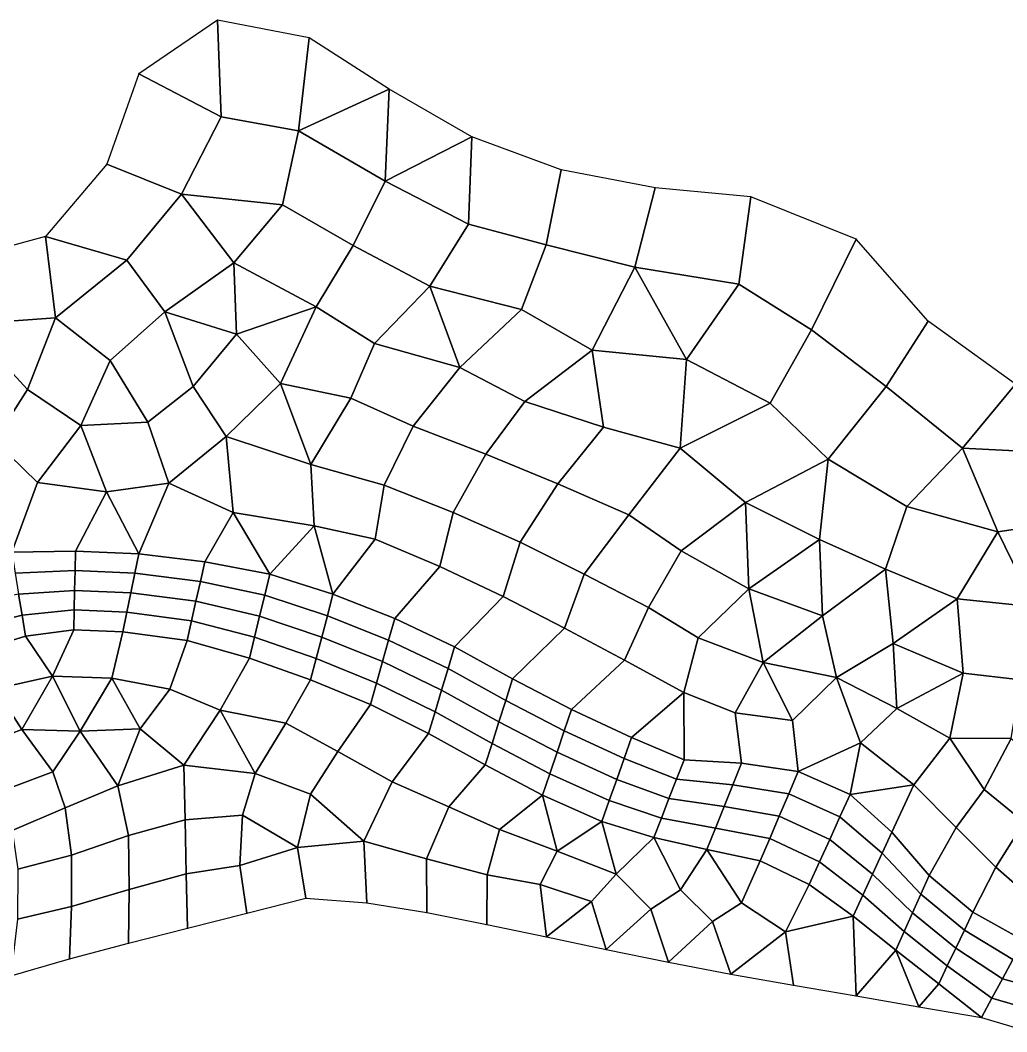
# Model space of a CAD drawing. Extents: x 391089 to 406232, y 6461839 to 6471033.
# Drawn here: x 404222.3 to 404482, y 6470636.7 to 6470902.9 of the extents above; entities that cross this region are included whole.
import ezdxf

# ---------------------------------------------------------------- set-up
doc = ezdxf.new("R2010")
doc.units = 0
for name, color, linetype in [('MESH_BOUND', 25, 'CONTINUOUS'), ('MESH_ELEMS', 18, 'CONTINUOUS'), ('MESH_NODES', 18, 'CONTINUOUS')]:
    doc.layers.add(name, color=color, linetype=linetype)

msp = doc.modelspace()

# ---------------------------------------------------------------- linework, layer by layer
at = {"layer": 'MESH_BOUND', "color": 25}
for points in [[(404274.201, 6470902.87, 3.522), (404253.539, 6470888.76, 4.543)], [(404298.377, 6470898.21, 3.443), (404274.201, 6470902.87, 3.522)], [(404319.379, 6470884.73, 6.24), (404298.377, 6470898.21, 3.443)], [(404253.539, 6470888.76, 4.543), (404245.117, 6470864.95, 8.933)], [(404341.144, 6470872.16, 6.135), (404319.379, 6470884.73, 6.24)], [(404364.685, 6470863.5, 3.932), (404341.144, 6470872.16, 6.135)], [(404245.117, 6470864.95, 8.933), (404228.957, 6470845.92, 4.515)], [(404389.463, 6470858.79, 5.187), (404364.685, 6470863.5, 3.932)], [(404414.6, 6470856.4, 7.388), (404389.463, 6470858.79, 5.187)], [(404442.369, 6470845.28, 7.351), (404414.6, 6470856.4, 7.388)], [(404228.957, 6470845.92, 4.515), (404206.315, 6470839.8, 2.492)], [(404461.326, 6470823.67, 7.195), (404442.369, 6470845.28, 7.351)], [(404484.301, 6470807.06, 6.944), (404461.326, 6470823.67, 7.195)], [(404281.923, 6470667.9, 3.251), (404297.494, 6470671.86, 3.322)], [(404297.494, 6470671.86, 3.322), (404313.504, 6470670.55, 3.642)], [(404313.504, 6470670.55, 3.642), (404329.354, 6470668.01, 4.087)], [(404329.354, 6470668.01, 4.087), (404345.116, 6470664.9, 4.459)], [(404266.352, 6470663.94, 3.385), (404281.923, 6470667.9, 3.251)], [(404250.781, 6470659.98, 3.585), (404266.352, 6470663.94, 3.385)], [(404345.116, 6470664.9, 4.459), (404360.844, 6470661.62, 4.663)], [(404360.844, 6470661.62, 4.663), (404376.572, 6470658.34, 4.57)], [(404235.244, 6470655.89, 3.727), (404250.781, 6470659.98, 3.585)], [(404376.572, 6470658.34, 4.57), (404392.974, 6470654.99, 4.993)], [(404219.813, 6470651.42, 3.921), (404235.244, 6470655.89, 3.727)], [(404392.974, 6470654.99, 4.993), (404409.419, 6470651.86, 7.934)], [(404409.419, 6470651.86, 7.934), (404425.899, 6470648.93, 8.193)], [(404425.899, 6470648.93, 8.193), (404442.396, 6470646.09, 5.412)], [(404442.396, 6470646.09, 5.412), (404458.893, 6470643.25, 4.512)], [(404458.893, 6470643.25, 4.512), (404475.391, 6470640.41, 3.761)], [(404475.391, 6470640.41, 3.761), (404488.138, 6470636.66, 3.193)]]:
    msp.add_polyline3d(points, dxfattribs=at)
at = {"layer": 'MESH_ELEMS', "color": 178}
for points in [[(404274.201, 6470902.87, 3.522), (404253.539, 6470888.76, 4.543), (404275.192, 6470877.44, 2.962), (404274.201, 6470902.87, 3.522)], [(404275.192, 6470877.44, 2.962), (404295.578, 6470873.76, 3.364), (404298.377, 6470898.21, 3.443), (404274.201, 6470902.87, 3.522)], [(404298.377, 6470898.21, 3.443), (404295.578, 6470873.76, 3.364), (404319.379, 6470884.73, 6.24), (404298.377, 6470898.21, 3.443)], [(404245.117, 6470864.95, 8.933), (404264.7, 6470857.1, 7.323), (404275.192, 6470877.44, 2.962), (404253.539, 6470888.76, 4.543)], [(404319.379, 6470884.73, 6.24), (404295.578, 6470873.76, 3.364), (404318.338, 6470860.55, 3.253), (404319.379, 6470884.73, 6.24)], [(404319.379, 6470884.73, 6.24), (404318.338, 6470860.55, 3.253), (404341.144, 6470872.16, 6.135), (404319.379, 6470884.73, 6.24)], [(404291.331, 6470854.3, 4.386), (404295.578, 6470873.76, 3.364), (404275.192, 6470877.44, 2.962), (404264.7, 6470857.1, 7.323)], [(404318.338, 6470860.55, 3.253), (404295.578, 6470873.76, 3.364), (404291.331, 6470854.3, 4.386), (404309.926, 6470843.59, 4.495)], [(404341.144, 6470872.16, 6.135), (404318.338, 6470860.55, 3.253), (404340.282, 6470849.16, 2.971), (404341.144, 6470872.16, 6.135)], [(404364.685, 6470863.5, 3.932), (404341.144, 6470872.16, 6.135), (404340.282, 6470849.16, 2.971), (404360.729, 6470843.8, 3.19)], [(404250.312, 6470839.69, 4.825), (404264.7, 6470857.1, 7.323), (404245.117, 6470864.95, 8.933), (404228.957, 6470845.92, 4.515)], [(404384.072, 6470837.92, 3.255), (404389.463, 6470858.79, 5.187), (404364.685, 6470863.5, 3.932), (404360.729, 6470843.8, 3.19)], [(404309.926, 6470843.59, 4.495), (404330.136, 6470832.87, 3.992), (404340.282, 6470849.16, 2.971), (404318.338, 6470860.55, 3.253)], [(404278.52, 6470839.02, 9.77), (404264.7, 6470857.1, 7.323), (404250.312, 6470839.69, 4.825), (404260.39, 6470826.11, 4.425)], [(404264.7, 6470857.1, 7.323), (404278.52, 6470839.02, 9.77), (404291.331, 6470854.3, 4.386), (404264.7, 6470857.1, 7.323)], [(404411.492, 6470833.38, 5.053), (404414.6, 6470856.4, 7.388), (404389.463, 6470858.79, 5.187), (404384.072, 6470837.92, 3.255)], [(404411.492, 6470833.38, 5.053), (404430.612, 6470821.4, 8.707), (404442.369, 6470845.28, 7.351), (404414.6, 6470856.4, 7.388)], [(404300.176, 6470827.42, 9.512), (404309.926, 6470843.59, 4.495), (404291.331, 6470854.3, 4.386), (404278.52, 6470839.02, 9.77)], [(404354.294, 6470826.78, 2.925), (404360.729, 6470843.8, 3.19), (404340.282, 6470849.16, 2.971), (404330.136, 6470832.87, 3.992)], [(404231.597, 6470824.59, 2.651), (404228.957, 6470845.92, 4.515), (404206.315, 6470839.8, 2.492), (404208.349, 6470822.87, 3.175)], [(404250.312, 6470839.69, 4.825), (404228.957, 6470845.92, 4.515), (404231.597, 6470824.59, 2.651), (404250.312, 6470839.69, 4.825)], [(404372.904, 6470816.05, 3.09), (404384.072, 6470837.92, 3.255), (404360.729, 6470843.8, 3.19), (404354.294, 6470826.78, 2.925)], [(404430.612, 6470821.4, 8.707), (404450.292, 6470806.44, 4.358), (404461.326, 6470823.67, 7.195), (404442.369, 6470845.28, 7.351)], [(404315.579, 6470817.81, 9.014), (404330.136, 6470832.87, 3.992), (404309.926, 6470843.59, 4.495), (404300.176, 6470827.42, 9.512)], [(404245.932, 6470813.36, 2.856), (404260.39, 6470826.11, 4.425), (404250.312, 6470839.69, 4.825), (404231.597, 6470824.59, 2.651)], [(404260.39, 6470826.11, 4.425), (404279.243, 6470820.26, 4.745), (404278.52, 6470839.02, 9.77), (404260.39, 6470826.11, 4.425)], [(404300.176, 6470827.42, 9.512), (404278.52, 6470839.02, 9.77), (404279.243, 6470820.26, 4.745), (404300.176, 6470827.42, 9.512)], [(404384.072, 6470837.92, 3.255), (404372.904, 6470816.05, 3.09), (404397.73, 6470813.58, 3.618), (404384.072, 6470837.92, 3.255)], [(404411.492, 6470833.38, 5.053), (404384.072, 6470837.92, 3.255), (404397.73, 6470813.58, 3.618), (404411.492, 6470833.38, 5.053)], [(404419.7, 6470802.07, 8.02), (404430.612, 6470821.4, 8.707), (404411.492, 6470833.38, 5.053), (404397.73, 6470813.58, 3.618)], [(404330.136, 6470832.87, 3.992), (404315.579, 6470817.81, 9.014), (404338.061, 6470811.44, 4.51), (404330.136, 6470832.87, 3.992)], [(404330.136, 6470832.87, 3.992), (404338.061, 6470811.44, 4.51), (404354.294, 6470826.78, 2.925), (404330.136, 6470832.87, 3.992)], [(404245.932, 6470813.36, 2.856), (404255.915, 6470797.12, 2.942), (404267.799, 6470806.46, 2.614), (404260.39, 6470826.11, 4.425)], [(404260.39, 6470826.11, 4.425), (404267.799, 6470806.46, 2.614), (404279.243, 6470820.26, 4.745), (404260.39, 6470826.11, 4.425)], [(404290.808, 6470807.3, 4.697), (404300.176, 6470827.42, 9.512), (404279.243, 6470820.26, 4.745), (404290.808, 6470807.3, 4.697)], [(404309.286, 6470803.4, 6.872), (404315.579, 6470817.81, 9.014), (404300.176, 6470827.42, 9.512), (404290.808, 6470807.3, 4.697)], [(404355.168, 6470802.56, 4.587), (404372.904, 6470816.05, 3.09), (404354.294, 6470826.78, 2.925), (404338.061, 6470811.44, 4.51)], [(404201.32, 6470802.02, 2.394), (404215.524, 6470792.21, 3.073), (404224.168, 6470805.65, 2.732), (404208.349, 6470822.87, 3.175)], [(404208.349, 6470822.87, 3.175), (404224.168, 6470805.65, 2.732), (404231.597, 6470824.59, 2.651), (404208.349, 6470822.87, 3.175)], [(404245.932, 6470813.36, 2.856), (404231.597, 6470824.59, 2.651), (404224.168, 6470805.65, 2.732), (404238.204, 6470796.22, 3.012)], [(404484.301, 6470807.06, 6.944), (404461.326, 6470823.67, 7.195), (404450.292, 6470806.44, 4.358), (404470.368, 6470790.28, 6.582)], [(404290.808, 6470807.3, 4.697), (404279.243, 6470820.26, 4.745), (404267.799, 6470806.46, 2.614), (404276.5, 6470793.34, 2.899)], [(404450.292, 6470806.44, 4.358), (404430.612, 6470821.4, 8.707), (404419.7, 6470802.07, 8.02), (404434.963, 6470787.31, 5.599)], [(404325.718, 6470796.07, 9.113), (404338.061, 6470811.44, 4.51), (404315.579, 6470817.81, 9.014), (404309.286, 6470803.4, 6.872)], [(404355.168, 6470802.56, 4.587), (404375.892, 6470795.74, 3.331), (404372.904, 6470816.05, 3.09), (404355.168, 6470802.56, 4.587)], [(404397.73, 6470813.58, 3.618), (404372.904, 6470816.05, 3.09), (404375.892, 6470795.74, 3.331), (404396.012, 6470790.26, 4.874)], [(404238.204, 6470796.22, 3.012), (404255.915, 6470797.12, 2.942), (404245.932, 6470813.36, 2.856), (404238.204, 6470796.22, 3.012)], [(404396.012, 6470790.26, 4.874), (404419.7, 6470802.07, 8.02), (404397.73, 6470813.58, 3.618), (404396.012, 6470790.26, 4.874)], [(404344.903, 6470788.65, 9.024), (404355.168, 6470802.56, 4.587), (404338.061, 6470811.44, 4.51), (404325.718, 6470796.07, 9.113)], [(404255.915, 6470797.12, 2.942), (404261.38, 6470781.02, 2.938), (404276.5, 6470793.34, 2.899), (404267.799, 6470806.46, 2.614)], [(404290.808, 6470807.3, 4.697), (404276.5, 6470793.34, 2.899), (404298.791, 6470785.98, 3.13), (404290.808, 6470807.3, 4.697)], [(404309.286, 6470803.4, 6.872), (404290.808, 6470807.3, 4.697), (404298.791, 6470785.98, 3.13), (404309.286, 6470803.4, 6.872)], [(404455.683, 6470774.92, 3.727), (404470.368, 6470790.28, 6.582), (404450.292, 6470806.44, 4.358), (404434.963, 6470787.31, 5.599)], [(404484.301, 6470807.06, 6.944), (404470.368, 6470790.28, 6.582), (404496.551, 6470788.93, 3.361), (404484.301, 6470807.06, 6.944)], [(404238.204, 6470796.22, 3.012), (404224.168, 6470805.65, 2.732), (404215.524, 6470792.21, 3.073), (404226.813, 6470781.2, 3.126)], [(404318.077, 6470780.52, 4.869), (404325.718, 6470796.07, 9.113), (404309.286, 6470803.4, 6.872), (404298.791, 6470785.98, 3.13)], [(404363.863, 6470780.82, 4.83), (404375.892, 6470795.74, 3.331), (404355.168, 6470802.56, 4.587), (404344.903, 6470788.65, 9.024)], [(404413.248, 6470775.93, 7.067), (404434.963, 6470787.31, 5.599), (404419.7, 6470802.07, 8.02), (404396.012, 6470790.26, 4.874)], [(404226.813, 6470781.2, 3.126), (404245.023, 6470778.76, 3.017), (404238.204, 6470796.22, 3.012), (404226.813, 6470781.2, 3.126)], [(404255.915, 6470797.12, 2.942), (404238.204, 6470796.22, 3.012), (404245.023, 6470778.76, 3.017), (404261.38, 6470781.02, 2.938)], [(404336.252, 6470773.34, 5.558), (404344.903, 6470788.65, 9.024), (404325.718, 6470796.07, 9.113), (404318.077, 6470780.52, 4.869)], [(404278.353, 6470773.33, 2.788), (404276.5, 6470793.34, 2.899), (404261.38, 6470781.02, 2.938), (404278.353, 6470773.33, 2.788)], [(404298.791, 6470785.98, 3.13), (404276.5, 6470793.34, 2.899), (404278.353, 6470773.33, 2.788), (404299.627, 6470769.83, 2.872)], [(404382.491, 6470772.67, 4.694), (404396.012, 6470790.26, 4.874), (404375.892, 6470795.74, 3.331), (404363.863, 6470780.82, 4.83)], [(404226.813, 6470781.2, 3.126), (404215.524, 6470792.21, 3.073), (404207.669, 6470778.7, 3.183), (404220.059, 6470762.86, 2.366)], [(404353.925, 6470765.5, 8.768), (404363.863, 6470780.82, 4.83), (404344.903, 6470788.65, 9.024), (404336.252, 6470773.34, 5.558)], [(404396.012, 6470790.26, 4.874), (404382.491, 6470772.67, 4.694), (404396.313, 6470763.2, 4.53), (404413.248, 6470775.93, 7.067)], [(404455.683, 6470774.92, 3.727), (404479.662, 6470768.22, 3.386), (404470.368, 6470790.28, 6.582), (404455.683, 6470774.92, 3.727)], [(404496.551, 6470788.93, 3.361), (404470.368, 6470790.28, 6.582), (404479.662, 6470768.22, 3.386), (404501.315, 6470771.46, 3.474)], [(404318.077, 6470780.52, 4.869), (404298.791, 6470785.98, 3.13), (404299.627, 6470769.83, 2.872), (404315.75, 6470766.27, 2.78)], [(404413.248, 6470775.93, 7.067), (404432.743, 6470766.24, 5.495), (404434.963, 6470787.31, 5.599), (404413.248, 6470775.93, 7.067)], [(404432.743, 6470766.24, 5.495), (404450.093, 6470758.39, 3.704), (404455.683, 6470774.92, 3.727), (404434.963, 6470787.31, 5.599)], [(404236.793, 6470763.18, 2.596), (404245.023, 6470778.76, 3.017), (404226.813, 6470781.2, 3.126), (404220.059, 6470762.86, 2.366)], [(404253.518, 6470762.44, 2.498), (404261.38, 6470781.02, 2.938), (404245.023, 6470778.76, 3.017), (404253.518, 6470762.44, 2.498)], [(404270.861, 6470760.36, 2.737), (404278.353, 6470773.33, 2.788), (404261.38, 6470781.02, 2.938), (404253.518, 6470762.44, 2.498)], [(404336.252, 6470773.34, 5.558), (404318.077, 6470780.52, 4.869), (404315.75, 6470766.27, 2.78), (404332.795, 6470759.15, 4.456)], [(404363.863, 6470780.82, 4.83), (404353.925, 6470765.5, 8.768), (404370.764, 6470757.09, 8.363), (404382.491, 6470772.67, 4.694)], [(404253.518, 6470762.44, 2.498), (404245.023, 6470778.76, 3.017), (404236.793, 6470763.18, 2.596), (404253.518, 6470762.44, 2.498)], [(404396.313, 6470763.2, 4.53), (404414.117, 6470753.21, 6.203), (404413.248, 6470775.93, 7.067), (404396.313, 6470763.2, 4.53)], [(404432.743, 6470766.24, 5.495), (404413.248, 6470775.93, 7.067), (404414.117, 6470753.21, 6.203), (404432.743, 6470766.24, 5.495)], [(404468.958, 6470750.59, 3.53), (404479.662, 6470768.22, 3.386), (404455.683, 6470774.92, 3.727), (404450.093, 6470758.39, 3.704)], [(404278.353, 6470773.33, 2.788), (404270.861, 6470760.36, 2.737), (404288.006, 6470757.06, 2.746), (404278.353, 6470773.33, 2.788)], [(404278.353, 6470773.33, 2.788), (404288.006, 6470757.06, 2.746), (404299.627, 6470769.83, 2.872), (404278.353, 6470773.33, 2.788)], [(404353.925, 6470765.5, 8.768), (404336.252, 6470773.34, 5.558), (404332.795, 6470759.15, 4.456), (404349.437, 6470751.21, 4.675)], [(404387.66, 6470748.33, 4.657), (404396.313, 6470763.2, 4.53), (404382.491, 6470772.67, 4.694), (404370.764, 6470757.09, 8.363)], [(404299.627, 6470769.83, 2.872), (404288.006, 6470757.06, 2.746), (404304.618, 6470751.79, 2.676), (404299.627, 6470769.83, 2.872)], [(404304.618, 6470751.79, 2.676), (404315.75, 6470766.27, 2.78), (404299.627, 6470769.83, 2.872), (404304.618, 6470751.79, 2.676)], [(404501.315, 6470771.46, 3.474), (404479.662, 6470768.22, 3.386), (404489.343, 6470748.49, 2.632), (404508.521, 6470754.57, 2.303)], [(404489.343, 6470748.49, 2.632), (404479.662, 6470768.22, 3.386), (404468.958, 6470750.59, 3.53), (404489.343, 6470748.49, 2.632)], [(404320.874, 6470745.41, 2.899), (404332.795, 6470759.15, 4.456), (404315.75, 6470766.27, 2.78), (404304.618, 6470751.79, 2.676)], [(404370.764, 6470757.09, 8.363), (404353.925, 6470765.5, 8.768), (404349.437, 6470751.21, 4.675), (404365.597, 6470742.91, 6.338)], [(404432.743, 6470766.24, 5.495), (404414.117, 6470753.21, 6.203), (404433.488, 6470746.13, 4.654), (404432.743, 6470766.24, 5.495)], [(404432.743, 6470766.24, 5.495), (404433.488, 6470746.13, 4.654), (404450.093, 6470758.39, 3.704), (404432.743, 6470766.24, 5.495)], [(404236.793, 6470763.18, 2.596), (404220.059, 6470762.86, 2.366), (404220.959, 6470757.33, 2.375), (404236.7, 6470758.01, 2.177)], [(404253.518, 6470762.44, 2.498), (404236.793, 6470763.18, 2.596), (404236.7, 6470758.01, 2.177), (404252.469, 6470757.31, 2.556)], [(404270.861, 6470760.36, 2.737), (404253.518, 6470762.44, 2.498), (404252.469, 6470757.31, 2.556), (404269.704, 6470755.17, 2.76)], [(404400.802, 6470740.29, 4.646), (404414.117, 6470753.21, 6.203), (404396.313, 6470763.2, 4.53), (404387.66, 6470748.33, 4.657)], [(404288.006, 6470757.06, 2.746), (404270.861, 6470760.36, 2.737), (404269.704, 6470755.17, 2.76), (404286.662, 6470751.53, 2.604)], [(404336.621, 6470737.93, 2.76), (404349.437, 6470751.21, 4.675), (404332.795, 6470759.15, 4.456), (404320.874, 6470745.41, 2.899)], [(404236.7, 6470758.01, 2.177), (404220.959, 6470757.33, 2.375), (404221.859, 6470751.8, 1.2), (404236.608, 6470752.83, 1.249)], [(404252.469, 6470757.31, 2.556), (404236.7, 6470758.01, 2.177), (404236.608, 6470752.83, 1.249), (404251.42, 6470752.19, 1.5)], [(404269.704, 6470755.17, 2.76), (404252.469, 6470757.31, 2.556), (404251.42, 6470752.19, 1.5), (404268.546, 6470749.97, 1.659)], [(404304.618, 6470751.79, 2.676), (404288.006, 6470757.06, 2.746), (404286.662, 6470751.53, 2.604), (404303.146, 6470746.16, 2.754)], [(404365.597, 6470742.91, 6.338), (404381.412, 6470734.42, 4.457), (404387.66, 6470748.33, 4.657), (404370.764, 6470757.09, 8.363)], [(404452.156, 6470738.83, 3.402), (404450.093, 6470758.39, 3.704), (404433.488, 6470746.13, 4.654), (404437.18, 6470729.92, 3.161)], [(404452.156, 6470738.83, 3.402), (404468.958, 6470750.59, 3.53), (404450.093, 6470758.39, 3.704), (404452.156, 6470738.83, 3.402)], [(404286.662, 6470751.53, 2.604), (404269.704, 6470755.17, 2.76), (404268.546, 6470749.97, 1.659), (404285.319, 6470746, 0.933)], [(404417.862, 6470733.86, 3.42), (404414.117, 6470753.21, 6.203), (404400.802, 6470740.29, 4.646), (404417.862, 6470733.86, 3.42)], [(404433.488, 6470746.13, 4.654), (404414.117, 6470753.21, 6.203), (404417.862, 6470733.86, 3.42), (404433.488, 6470746.13, 4.654)], [(404221.859, 6470751.8, 1.2), (404207.399, 6470748.98, 1.246), (404209.378, 6470742.97, 2.271), (404222.759, 6470746.27, 2.326)], [(404236.608, 6470752.83, 1.249), (404221.859, 6470751.8, 1.2), (404222.759, 6470746.27, 2.326), (404236.515, 6470747.66, 2.576)], [(404251.42, 6470752.19, 1.5), (404236.608, 6470752.83, 1.249), (404236.515, 6470747.66, 2.576), (404250.371, 6470747.06, 1.838)], [(404268.546, 6470749.97, 1.659), (404251.42, 6470752.19, 1.5), (404250.371, 6470747.06, 1.838), (404267.389, 6470744.78, 2.413)], [(404303.146, 6470746.16, 2.754), (404286.662, 6470751.53, 2.604), (404285.319, 6470746, 0.933), (404301.674, 6470740.53, 1.341)], [(404320.874, 6470745.41, 2.899), (404304.618, 6470751.79, 2.676), (404303.146, 6470746.16, 2.754), (404319.28, 6470739.75, 3)], [(404351.919, 6470729.5, 4.353), (404365.597, 6470742.91, 6.338), (404349.437, 6470751.21, 4.675), (404336.621, 6470737.93, 2.76)], [(404452.156, 6470738.83, 3.402), (404470.561, 6470731.04, 2.142), (404468.958, 6470750.59, 3.53), (404452.156, 6470738.83, 3.402)], [(404470.561, 6470731.04, 2.142), (404485.713, 6470729.27, 3.452), (404489.343, 6470748.49, 2.632), (404468.958, 6470750.59, 3.53)], [(404285.319, 6470746, 0.933), (404268.546, 6470749.97, 1.659), (404267.389, 6470744.78, 2.413), (404283.976, 6470740.47, 2.713)], [(404400.802, 6470740.29, 4.646), (404387.66, 6470748.33, 4.657), (404381.412, 6470734.42, 4.457), (404397.044, 6470725.95, 3.17)], [(404222.759, 6470746.27, 2.326), (404209.378, 6470742.97, 2.271), (404211.358, 6470736.96, 3.002), (404223.66, 6470740.74, 3.007)], [(404236.515, 6470747.66, 2.576), (404222.759, 6470746.27, 2.326), (404223.66, 6470740.74, 3.007), (404236.422, 6470742.48, 3.009)], [(404250.371, 6470747.06, 1.838), (404236.515, 6470747.66, 2.576), (404236.422, 6470742.48, 3.009), (404249.322, 6470741.94, 3.024)], [(404267.389, 6470744.78, 2.413), (404250.371, 6470747.06, 1.838), (404249.322, 6470741.94, 3.024), (404266.232, 6470739.59, 2.943)], [(404301.674, 6470740.53, 1.341), (404285.319, 6470746, 0.933), (404283.976, 6470740.47, 2.713), (404300.202, 6470734.9, 1.758)], [(404319.28, 6470739.75, 3), (404303.146, 6470746.16, 2.754), (404301.674, 6470740.53, 1.341), (404317.686, 6470734.08, 1.921)], [(404336.621, 6470737.93, 2.76), (404320.874, 6470745.41, 2.899), (404319.28, 6470739.75, 3), (404334.912, 6470732.24, 2.955)], [(404433.488, 6470746.13, 4.654), (404417.862, 6470733.86, 3.42), (404437.18, 6470729.92, 3.161), (404433.488, 6470746.13, 4.654)], [(404283.976, 6470740.47, 2.713), (404267.389, 6470744.78, 2.413), (404266.232, 6470739.59, 2.943), (404282.632, 6470734.94, 3.114)], [(404367.445, 6470721.5, 3.152), (404381.412, 6470734.42, 4.457), (404365.597, 6470742.91, 6.338), (404351.919, 6470729.5, 4.353)], [(404215.791, 6470726.89, 2.889), (404230.768, 6470730.21, 2.887), (404223.66, 6470740.74, 3.007), (404211.358, 6470736.96, 3.002)], [(404223.66, 6470740.74, 3.007), (404230.768, 6470730.21, 2.887), (404236.422, 6470742.48, 3.009), (404223.66, 6470740.74, 3.007)], [(404246.42, 6470729.7, 3.15), (404249.322, 6470741.94, 3.024), (404236.422, 6470742.48, 3.009), (404230.768, 6470730.21, 2.887)], [(404261.708, 6470726.86, 3.503), (404266.232, 6470739.59, 2.943), (404249.322, 6470741.94, 3.024), (404246.42, 6470729.7, 3.15)], [(404300.202, 6470734.9, 1.758), (404283.976, 6470740.47, 2.713), (404282.632, 6470734.94, 3.114), (404298.73, 6470729.27, 3.05)], [(404317.686, 6470734.08, 1.921), (404301.674, 6470740.53, 1.341), (404300.202, 6470734.9, 1.758), (404316.092, 6470728.42, 1.12)], [(404410.495, 6470720.6, 3.219), (404417.862, 6470733.86, 3.42), (404400.802, 6470740.29, 4.646), (404397.044, 6470725.95, 3.17)], [(404274.913, 6470721.33, 3.737), (404282.632, 6470734.94, 3.114), (404266.232, 6470739.59, 2.943), (404261.708, 6470726.86, 3.503)], [(404334.912, 6470732.24, 2.955), (404319.28, 6470739.75, 3), (404317.686, 6470734.08, 1.921), (404333.203, 6470726.56, 0.931)], [(404351.919, 6470729.5, 4.353), (404336.621, 6470737.93, 2.76), (404334.912, 6470732.24, 2.955), (404350.116, 6470723.85, 2.786)], [(404452.156, 6470738.83, 3.402), (404437.18, 6470729.92, 3.161), (404453.094, 6470721.75, 2.92), (404452.156, 6470738.83, 3.402)], [(404452.156, 6470738.83, 3.402), (404453.094, 6470721.75, 2.92), (404470.561, 6470731.04, 2.142), (404452.156, 6470738.83, 3.402)], [(404292.189, 6470717.86, 3.539), (404298.73, 6470729.27, 3.05), (404282.632, 6470734.94, 3.114), (404274.913, 6470721.33, 3.737)], [(404316.092, 6470728.42, 1.12), (404300.202, 6470734.9, 1.758), (404298.73, 6470729.27, 3.05), (404314.498, 6470722.75, 3.04)], [(404333.203, 6470726.56, 0.931), (404317.686, 6470734.08, 1.921), (404316.092, 6470728.42, 1.12), (404331.493, 6470720.87, 1.831)], [(404350.116, 6470723.85, 2.786), (404334.912, 6470732.24, 2.955), (404333.203, 6470726.56, 0.931), (404348.313, 6470718.2, 1.678)], [(404383.264, 6470714.1, 3.415), (404397.044, 6470725.95, 3.17), (404381.412, 6470734.42, 4.457), (404367.445, 6470721.5, 3.152)], [(404417.862, 6470733.86, 3.42), (404410.495, 6470720.6, 3.219), (404425.57, 6470718.54, 3.046), (404417.862, 6470733.86, 3.42)], [(404437.18, 6470729.92, 3.161), (404417.862, 6470733.86, 3.42), (404425.57, 6470718.54, 3.046), (404437.18, 6470729.92, 3.161)], [(404230.768, 6470730.21, 2.887), (404215.791, 6470726.89, 2.889), (404222.693, 6470716.24, 3.107), (404230.768, 6470730.21, 2.887)], [(404230.768, 6470730.21, 2.887), (404222.693, 6470716.24, 3.107), (404238.043, 6470715.76, 3.457), (404230.768, 6470730.21, 2.887)], [(404230.768, 6470730.21, 2.887), (404238.043, 6470715.76, 3.457), (404246.42, 6470729.7, 3.15), (404230.768, 6470730.21, 2.887)], [(404253.881, 6470716.36, 3.901), (404246.42, 6470729.7, 3.15), (404238.043, 6470715.76, 3.457), (404253.881, 6470716.36, 3.901)], [(404246.42, 6470729.7, 3.15), (404253.881, 6470716.36, 3.901), (404261.708, 6470726.86, 3.503), (404246.42, 6470729.7, 3.15)], [(404298.73, 6470729.27, 3.05), (404292.189, 6470717.86, 3.539), (404305.904, 6470710.44, 3.42), (404314.498, 6470722.75, 3.04)], [(404367.445, 6470721.5, 3.152), (404351.919, 6470729.5, 4.353), (404350.116, 6470723.85, 2.786), (404365.534, 6470715.86, 3.028)], [(404425.57, 6470718.54, 3.046), (404427.118, 6470705.13, 3.057), (404443.513, 6470712.74, 3.181), (404437.18, 6470729.92, 3.161)], [(404437.18, 6470729.92, 3.161), (404443.513, 6470712.74, 3.181), (404453.094, 6470721.75, 2.92), (404437.18, 6470729.92, 3.161)], [(404470.561, 6470731.04, 2.142), (404453.094, 6470721.75, 2.92), (404467.07, 6470713.94, 3.146), (404470.561, 6470731.04, 2.142)], [(404483.19, 6470713.82, 3.256), (404485.713, 6470729.27, 3.452), (404470.561, 6470731.04, 2.142), (404467.07, 6470713.94, 3.146)], [(404209.015, 6470710.97, 2.97), (404222.693, 6470716.24, 3.107), (404215.791, 6470726.89, 2.889), (404204.695, 6470721.27, 2.834)], [(404261.708, 6470726.86, 3.503), (404253.881, 6470716.36, 3.901), (404265.39, 6470706.81, 4.149), (404274.913, 6470721.33, 3.737)], [(404331.493, 6470720.87, 1.831), (404316.092, 6470728.42, 1.12), (404314.498, 6470722.75, 3.04), (404329.784, 6470715.19, 2.804)], [(404348.313, 6470718.2, 1.678), (404333.203, 6470726.56, 0.931), (404331.493, 6470720.87, 1.831), (404346.51, 6470712.55, 0.219)], [(404397.044, 6470725.95, 3.17), (404383.264, 6470714.1, 3.415), (404397.085, 6470708.21, 3.058), (404397.044, 6470725.95, 3.17)], [(404397.085, 6470708.21, 3.058), (404412.174, 6470707.36, 2.425), (404410.495, 6470720.6, 3.219), (404397.044, 6470725.95, 3.17)], [(404265.39, 6470706.81, 4.149), (404284.147, 6470704.67, 4.024), (404274.913, 6470721.33, 3.737), (404265.39, 6470706.81, 4.149)], [(404274.913, 6470721.33, 3.737), (404284.147, 6470704.67, 4.024), (404292.189, 6470717.86, 3.539), (404274.913, 6470721.33, 3.737)], [(404320.241, 6470702.4, 3.414), (404329.784, 6470715.19, 2.804), (404314.498, 6470722.75, 3.04), (404305.904, 6470710.44, 3.42)], [(404365.534, 6470715.86, 3.028), (404350.116, 6470723.85, 2.786), (404348.313, 6470718.2, 1.678), (404363.623, 6470710.22, 2.869)], [(404383.264, 6470714.1, 3.415), (404367.445, 6470721.5, 3.152), (404365.534, 6470715.86, 3.028), (404381.3, 6470708.58, 2.008)], [(404443.513, 6470712.74, 3.181), (404457.577, 6470701.67, 3.295), (404467.07, 6470713.94, 3.146), (404453.094, 6470721.75, 2.92)], [(404346.51, 6470712.55, 0.219), (404331.493, 6470720.87, 1.831), (404329.784, 6470715.19, 2.804), (404344.707, 6470706.9, 2.154)], [(404425.57, 6470718.54, 3.046), (404410.495, 6470720.6, 3.219), (404412.174, 6470707.36, 2.425), (404427.118, 6470705.13, 3.057)], [(404222.693, 6470716.24, 3.107), (404209.015, 6470710.97, 2.97), (404218.445, 6470700.38, 3.559), (404230.893, 6470705.07, 3.822)], [(404222.693, 6470716.24, 3.107), (404230.893, 6470705.07, 3.822), (404238.043, 6470715.76, 3.457), (404222.693, 6470716.24, 3.107)], [(404253.881, 6470716.36, 3.901), (404238.043, 6470715.76, 3.457), (404247.951, 6470701.35, 4.059), (404253.881, 6470716.36, 3.901)], [(404247.951, 6470701.35, 4.059), (404265.39, 6470706.81, 4.149), (404253.881, 6470716.36, 3.901), (404247.951, 6470701.35, 4.059)], [(404298.681, 6470699.23, 3.831), (404305.904, 6470710.44, 3.42), (404292.189, 6470717.86, 3.539), (404284.147, 6470704.67, 4.024)], [(404363.623, 6470710.22, 2.869), (404348.313, 6470718.2, 1.678), (404346.51, 6470712.55, 0.219), (404361.712, 6470704.58, 1.5)], [(404247.951, 6470701.35, 4.059), (404238.043, 6470715.76, 3.457), (404230.893, 6470705.07, 3.822), (404234.105, 6470695.62, 3.963)], [(404329.784, 6470715.19, 2.804), (404320.241, 6470702.4, 3.414), (404335.142, 6470695.82, 3.392), (404344.707, 6470706.9, 2.154)], [(404381.3, 6470708.58, 2.008), (404365.534, 6470715.86, 3.028), (404363.623, 6470710.22, 2.869), (404379.336, 6470703.06, 2.132)], [(404397.085, 6470708.21, 3.058), (404383.264, 6470714.1, 3.415), (404381.3, 6470708.58, 2.008), (404395.085, 6470703.11, 3.182)], [(404476.117, 6470700.44, 2.943), (404467.07, 6470713.94, 3.146), (404457.577, 6470701.67, 3.295), (404468.705, 6470690.39, 3.236)], [(404476.117, 6470700.44, 2.943), (404483.19, 6470713.82, 3.256), (404467.07, 6470713.94, 3.146), (404476.117, 6470700.44, 2.943)], [(404494.926, 6470701.55, 3.224), (404483.19, 6470713.82, 3.256), (404476.117, 6470700.44, 2.943), (404486.651, 6470691.81, 3.066)], [(404361.712, 6470704.58, 1.5), (404346.51, 6470712.55, 0.219), (404344.707, 6470706.9, 2.154), (404359.801, 6470698.93, 2.976)], [(404440.806, 6470699.14, 3.118), (404443.513, 6470712.74, 3.181), (404427.118, 6470705.13, 3.057), (404440.806, 6470699.14, 3.118)], [(404440.806, 6470699.14, 3.118), (404457.577, 6470701.67, 3.295), (404443.513, 6470712.74, 3.181), (404440.806, 6470699.14, 3.118)], [(404298.681, 6470699.23, 3.831), (404312.72, 6470686.85, 3.635), (404320.241, 6470702.4, 3.414), (404305.904, 6470710.44, 3.42)], [(404379.336, 6470703.06, 2.132), (404363.623, 6470710.22, 2.869), (404361.712, 6470704.58, 1.5), (404377.373, 6470697.54, 1.36)], [(404395.085, 6470703.11, 3.182), (404381.3, 6470708.58, 2.008), (404379.336, 6470703.06, 2.132), (404393.085, 6470698.01, 3.002)], [(404412.174, 6470707.36, 2.425), (404397.085, 6470708.21, 3.058), (404395.085, 6470703.11, 3.182), (404409.897, 6470701.67, 3.092)], [(404265.694, 6470692.43, 3.832), (404265.39, 6470706.81, 4.149), (404247.951, 6470701.35, 4.059), (404250.758, 6470688.34, 3.934)], [(404265.39, 6470706.81, 4.149), (404265.694, 6470692.43, 3.832), (404280.783, 6470693.65, 3.743), (404284.147, 6470704.67, 4.024)], [(404348.485, 6470689.85, 3.67), (404359.801, 6470698.93, 2.976), (404344.707, 6470706.9, 2.154), (404335.142, 6470695.82, 3.392)], [(404427.118, 6470705.13, 3.057), (404412.174, 6470707.36, 2.425), (404409.897, 6470701.67, 3.092), (404424.614, 6470699.26, 3.098)], [(404218.445, 6470700.38, 3.559), (404220.137, 6470689.61, 3.738), (404234.105, 6470695.62, 3.963), (404230.893, 6470705.07, 3.822)], [(404280.783, 6470693.65, 3.743), (404295.24, 6470685.15, 2.24), (404298.681, 6470699.23, 3.831), (404284.147, 6470704.67, 4.024)], [(404377.373, 6470697.54, 1.36), (404361.712, 6470704.58, 1.5), (404359.801, 6470698.93, 2.976), (404375.409, 6470692.02, 2.892)], [(404393.085, 6470698.01, 3.002), (404379.336, 6470703.06, 2.132), (404377.373, 6470697.54, 1.36), (404391.086, 6470692.91, 1.886)], [(404409.897, 6470701.67, 3.092), (404395.085, 6470703.11, 3.182), (404393.085, 6470698.01, 3.002), (404407.619, 6470695.97, 2.607)], [(404440.806, 6470699.14, 3.118), (404427.118, 6470705.13, 3.057), (404424.614, 6470699.26, 3.098), (404438.108, 6470693.2, 3.268)], [(404250.758, 6470688.34, 3.934), (404247.951, 6470701.35, 4.059), (404234.105, 6470695.62, 3.963), (404235.812, 6470683.1, 3.848)], [(404329.209, 6470682.18, 3.856), (404335.142, 6470695.82, 3.392), (404320.241, 6470702.4, 3.414), (404312.72, 6470686.85, 3.635)], [(404424.614, 6470699.26, 3.098), (404409.897, 6470701.67, 3.092), (404407.619, 6470695.97, 2.607), (404422.11, 6470693.39, 2.272)], [(404457.577, 6470701.67, 3.295), (404440.806, 6470699.14, 3.118), (404451.74, 6470689.19, 3.425), (404457.577, 6470701.67, 3.295)], [(404468.705, 6470690.39, 3.236), (404457.577, 6470701.67, 3.295), (404451.74, 6470689.19, 3.425), (404461.613, 6470677.82, 3.401)], [(404486.651, 6470691.81, 3.066), (404476.117, 6470700.44, 2.943), (404468.705, 6470690.39, 3.236), (404479.126, 6470679.94, 3.026)], [(404295.24, 6470685.15, 2.24), (404312.72, 6470686.85, 3.635), (404298.681, 6470699.23, 3.831), (404295.24, 6470685.15, 2.24)], [(404359.801, 6470698.93, 2.976), (404348.485, 6470689.85, 3.67), (404363.662, 6470684.21, 3.623), (404359.801, 6470698.93, 2.976)], [(404375.409, 6470692.02, 2.892), (404359.801, 6470698.93, 2.976), (404363.662, 6470684.21, 3.623), (404375.409, 6470692.02, 2.892)], [(404391.086, 6470692.91, 1.886), (404377.373, 6470697.54, 1.36), (404375.409, 6470692.02, 2.892), (404389.086, 6470687.8, 2.797)], [(404407.619, 6470695.97, 2.607), (404393.085, 6470698.01, 3.002), (404391.086, 6470692.91, 1.886), (404405.342, 6470690.28, 2.204)], [(404438.108, 6470693.2, 3.268), (404424.614, 6470699.26, 3.098), (404422.11, 6470693.39, 2.272), (404435.41, 6470687.27, 2.44)], [(404451.74, 6470689.19, 3.425), (404440.806, 6470699.14, 3.118), (404438.108, 6470693.2, 3.268), (404449.201, 6470683.65, 3.35)], [(404235.812, 6470683.1, 3.848), (404234.105, 6470695.62, 3.963), (404220.137, 6470689.61, 3.738), (404221.666, 6470679.42, 3.782)], [(404345.239, 6470677.93, 4.123), (404348.485, 6470689.85, 3.67), (404335.142, 6470695.82, 3.392), (404329.209, 6470682.18, 3.856)], [(404422.11, 6470693.39, 2.272), (404407.619, 6470695.97, 2.607), (404405.342, 6470690.28, 2.204), (404419.606, 6470687.51, 2.739)], [(404265.975, 6470678.2, 3.483), (404265.694, 6470692.43, 3.832), (404250.758, 6470688.34, 3.934), (404250.939, 6470674.14, 3.59)], [(404280.134, 6470680.43, 2.839), (404280.783, 6470693.65, 3.743), (404265.694, 6470692.43, 3.832), (404265.975, 6470678.2, 3.483)], [(404295.24, 6470685.15, 2.24), (404280.783, 6470693.65, 3.743), (404280.134, 6470680.43, 2.839), (404295.24, 6470685.15, 2.24)], [(404363.662, 6470684.21, 3.623), (404379.18, 6470678.11, 3.754), (404375.409, 6470692.02, 2.892), (404363.662, 6470684.21, 3.623)], [(404375.409, 6470692.02, 2.892), (404379.18, 6470678.11, 3.754), (404389.086, 6470687.8, 2.797), (404375.409, 6470692.02, 2.892)], [(404405.342, 6470690.28, 2.204), (404391.086, 6470692.91, 1.886), (404389.086, 6470687.8, 2.797), (404403.065, 6470684.59, 2.945)], [(404435.41, 6470687.27, 2.44), (404422.11, 6470693.39, 2.272), (404419.606, 6470687.51, 2.739), (404432.712, 6470681.34, 2.861)], [(404449.201, 6470683.65, 3.35), (404438.108, 6470693.2, 3.268), (404435.41, 6470687.27, 2.44), (404446.663, 6470678.11, 3.067)], [(404359.147, 6470675.38, 4.115), (404363.662, 6470684.21, 3.623), (404348.485, 6470689.85, 3.67), (404345.239, 6470677.93, 4.123)], [(404419.606, 6470687.51, 2.739), (404405.342, 6470690.28, 2.204), (404403.065, 6470684.59, 2.945), (404417.102, 6470681.64, 3.286)], [(404479.126, 6470679.94, 3.026), (404468.705, 6470690.39, 3.236), (404461.613, 6470677.82, 3.401), (404473.121, 6470668.12, 3.532)], [(404495.773, 6470680.38, 3.147), (404486.651, 6470691.81, 3.066), (404479.126, 6470679.94, 3.026), (404488.374, 6470671.93, 3.096)], [(404250.939, 6470674.14, 3.59), (404250.758, 6470688.34, 3.934), (404235.812, 6470683.1, 3.848), (404235.821, 6470669.61, 3.485)], [(404312.72, 6470686.85, 3.635), (404295.24, 6470685.15, 2.24), (404297.494, 6470671.86, 3.322), (404313.504, 6470670.55, 3.642)], [(404329.209, 6470682.18, 3.856), (404312.72, 6470686.85, 3.635), (404313.504, 6470670.55, 3.642), (404329.354, 6470668.01, 4.087)], [(404396.157, 6470674.02, 3.906), (404389.086, 6470687.8, 2.797), (404379.18, 6470678.11, 3.754), (404388.293, 6470668.96, 4.311)], [(404396.157, 6470674.02, 3.906), (404403.065, 6470684.59, 2.945), (404389.086, 6470687.8, 2.797), (404396.157, 6470674.02, 3.906)], [(404432.712, 6470681.34, 2.861), (404419.606, 6470687.51, 2.739), (404417.102, 6470681.64, 3.286), (404430.014, 6470675.41, 3.412)], [(404446.663, 6470678.11, 3.067), (404435.41, 6470687.27, 2.44), (404432.712, 6470681.34, 2.861), (404444.125, 6470672.58, 2.01)], [(404461.613, 6470677.82, 3.401), (404451.74, 6470689.19, 3.425), (404449.201, 6470683.65, 3.35), (404459.414, 6470672.89, 3.211)], [(404297.494, 6470671.86, 3.322), (404295.24, 6470685.15, 2.24), (404280.134, 6470680.43, 2.839), (404281.923, 6470667.9, 3.251)], [(404372.731, 6470670.97, 4.229), (404379.18, 6470678.11, 3.754), (404363.662, 6470684.21, 3.623), (404359.147, 6470675.38, 4.115)], [(404412.175, 6470670.62, 3.628), (404403.065, 6470684.59, 2.945), (404396.157, 6470674.02, 3.906), (404404.511, 6470665.72, 3.941)], [(404403.065, 6470684.59, 2.945), (404412.175, 6470670.62, 3.628), (404417.102, 6470681.64, 3.286), (404403.065, 6470684.59, 2.945)], [(404235.821, 6470669.61, 3.485), (404235.812, 6470683.1, 3.848), (404221.666, 6470679.42, 3.782), (404221.603, 6470666.32, 3.494)], [(404345.239, 6470677.93, 4.123), (404329.209, 6470682.18, 3.856), (404329.354, 6470668.01, 4.087), (404345.116, 6470664.9, 4.459)], [(404423.805, 6470662.95, 8.232), (404430.014, 6470675.41, 3.412), (404417.102, 6470681.64, 3.286), (404412.175, 6470670.62, 3.628)], [(404444.125, 6470672.58, 2.01), (404432.712, 6470681.34, 2.861), (404430.014, 6470675.41, 3.412), (404441.586, 6470667.04, 3.72)], [(404459.414, 6470672.89, 3.211), (404449.201, 6470683.65, 3.35), (404446.663, 6470678.11, 3.067), (404457.215, 6470667.97, 2.331)], [(404281.923, 6470667.9, 3.251), (404280.134, 6470680.43, 2.839), (404265.975, 6470678.2, 3.483), (404266.352, 6470663.94, 3.385)], [(404473.121, 6470668.12, 3.532), (404486.349, 6470660.81, 3.275), (404488.374, 6470671.93, 3.096), (404479.126, 6470679.94, 3.026)], [(404266.352, 6470663.94, 3.385), (404265.975, 6470678.2, 3.483), (404250.939, 6470674.14, 3.59), (404250.781, 6470659.98, 3.585)], [(404359.147, 6470675.38, 4.115), (404345.239, 6470677.93, 4.123), (404345.116, 6470664.9, 4.459), (404360.844, 6470661.62, 4.663)], [(404372.731, 6470670.97, 4.229), (404376.572, 6470658.34, 4.57), (404388.293, 6470668.96, 4.311), (404379.18, 6470678.11, 3.754)], [(404457.215, 6470667.97, 2.331), (404446.663, 6470678.11, 3.067), (404444.125, 6470672.58, 2.01), (404455.016, 6470663.04, 2.155)], [(404473.121, 6470668.12, 3.532), (404461.613, 6470677.82, 3.401), (404459.414, 6470672.89, 3.211), (404470.867, 6470663.41, 3.414)], [(404250.781, 6470659.98, 3.585), (404250.939, 6470674.14, 3.59), (404235.821, 6470669.61, 3.485), (404235.244, 6470655.89, 3.727)], [(404359.147, 6470675.38, 4.115), (404360.844, 6470661.62, 4.663), (404372.731, 6470670.97, 4.229), (404359.147, 6470675.38, 4.115)], [(404388.293, 6470668.96, 4.311), (404392.974, 6470654.99, 4.993), (404404.511, 6470665.72, 3.941), (404396.157, 6470674.02, 3.906)], [(404441.586, 6470667.04, 3.72), (404430.014, 6470675.41, 3.412), (404423.805, 6470662.95, 8.232), (404441.586, 6470667.04, 3.72)], [(404376.572, 6470658.34, 4.57), (404372.731, 6470670.97, 4.229), (404360.844, 6470661.62, 4.663), (404376.572, 6470658.34, 4.57)], [(404455.016, 6470663.04, 2.155), (404444.125, 6470672.58, 2.01), (404441.586, 6470667.04, 3.72), (404452.817, 6470658.12, 4.052)], [(404470.867, 6470663.41, 3.414), (404459.414, 6470672.89, 3.211), (404457.215, 6470667.97, 2.331), (404468.612, 6470658.69, 2.253)], [(404235.244, 6470655.89, 3.727), (404235.821, 6470669.61, 3.485), (404221.603, 6470666.32, 3.494), (404219.813, 6470651.42, 3.921)], [(404388.293, 6470668.96, 4.311), (404376.572, 6470658.34, 4.57), (404392.974, 6470654.99, 4.993), (404388.293, 6470668.96, 4.311)], [(404423.805, 6470662.95, 8.232), (404412.175, 6470670.62, 3.628), (404404.511, 6470665.72, 3.941), (404409.419, 6470651.86, 7.934)], [(404486.349, 6470660.81, 3.275), (404473.121, 6470668.12, 3.532), (404470.867, 6470663.41, 3.414), (404483.61, 6470655.71, 3.311)], [(404392.974, 6470654.99, 4.993), (404409.419, 6470651.86, 7.934), (404404.511, 6470665.72, 3.941), (404392.974, 6470654.99, 4.993)], [(404425.899, 6470648.93, 8.193), (404442.396, 6470646.09, 5.412), (404441.586, 6470667.04, 3.72), (404423.805, 6470662.95, 8.232)], [(404441.586, 6470667.04, 3.72), (404442.396, 6470646.09, 5.412), (404452.817, 6470658.12, 4.052), (404441.586, 6470667.04, 3.72)], [(404468.612, 6470658.69, 2.253), (404457.215, 6470667.97, 2.331), (404455.016, 6470663.04, 2.155), (404466.358, 6470653.98, 1.63)], [(404409.419, 6470651.86, 7.934), (404425.899, 6470648.93, 8.193), (404423.805, 6470662.95, 8.232), (404409.419, 6470651.86, 7.934)], [(404466.358, 6470653.98, 1.63), (404455.016, 6470663.04, 2.155), (404452.817, 6470658.12, 4.052), (404464.104, 6470649.27, 3.749)], [(404483.61, 6470655.71, 3.311), (404470.867, 6470663.41, 3.414), (404468.612, 6470658.69, 2.253), (404480.87, 6470650.61, 2.766)], [(404452.817, 6470658.12, 4.052), (404442.396, 6470646.09, 5.412), (404458.893, 6470643.25, 4.512), (404452.817, 6470658.12, 4.052)], [(404458.893, 6470643.25, 4.512), (404464.104, 6470649.27, 3.749), (404452.817, 6470658.12, 4.052), (404458.893, 6470643.25, 4.512)], [(404480.87, 6470650.61, 2.766), (404468.612, 6470658.69, 2.253), (404466.358, 6470653.98, 1.63), (404478.13, 6470645.51, 1.931)], [(404483.61, 6470655.71, 3.311), (404480.87, 6470650.61, 2.766), (404491.589, 6470647.58, 2.837), (404493.315, 6470653.04, 3.436)], [(404478.13, 6470645.51, 1.931), (404466.358, 6470653.98, 1.63), (404464.104, 6470649.27, 3.749), (404475.391, 6470640.41, 3.761)], [(404480.87, 6470650.61, 2.766), (404478.13, 6470645.51, 1.931), (404489.864, 6470642.12, 1.478), (404491.589, 6470647.58, 2.837)], [(404464.104, 6470649.27, 3.749), (404458.893, 6470643.25, 4.512), (404475.391, 6470640.41, 3.761), (404464.104, 6470649.27, 3.749)], [(404478.13, 6470645.51, 1.931), (404475.391, 6470640.41, 3.761), (404488.138, 6470636.66, 3.193), (404489.864, 6470642.12, 1.478)]]:
    msp.add_3dface(points, dxfattribs=at)
at = {"layer": 'MESH_NODES', "color": 18}
for p in [(404274.201, 6470902.87, 3.522), (404298.377, 6470898.21, 3.443), (404253.539, 6470888.76, 4.543), (404319.379, 6470884.73, 6.24), (404275.192, 6470877.44, 2.962), (404295.578, 6470873.76, 3.364), (404341.144, 6470872.16, 6.135), (404245.117, 6470864.95, 8.933), (404364.685, 6470863.5, 3.932), (404318.338, 6470860.55, 3.253), (404264.7, 6470857.1, 7.323), (404389.463, 6470858.79, 5.187), (404414.6, 6470856.4, 7.388), (404291.331, 6470854.3, 4.386), (404340.282, 6470849.16, 2.971), (404228.957, 6470845.92, 4.515), (404360.729, 6470843.8, 3.19), (404442.369, 6470845.28, 7.351), (404309.926, 6470843.59, 4.495), (404250.312, 6470839.69, 4.825), (404278.52, 6470839.02, 9.77), (404384.072, 6470837.92, 3.255), (404411.492, 6470833.38, 5.053), (404330.136, 6470832.87, 3.992), (404260.39, 6470826.11, 4.425), (404300.176, 6470827.42, 9.512), (404354.294, 6470826.78, 2.925), (404231.597, 6470824.59, 2.651), (404461.326, 6470823.67, 7.195), (404279.243, 6470820.26, 4.745), (404430.612, 6470821.4, 8.707), (404315.579, 6470817.81, 9.014), (404372.904, 6470816.05, 3.09), (404245.932, 6470813.36, 2.856), (404397.73, 6470813.58, 3.618), (404338.061, 6470811.44, 4.51), (404267.799, 6470806.46, 2.614), (404290.808, 6470807.3, 4.697), (404450.292, 6470806.44, 4.358), (404224.168, 6470805.65, 2.732), (404309.286, 6470803.4, 6.872), (404355.168, 6470802.56, 4.587), (404419.7, 6470802.07, 8.02), (404238.204, 6470796.22, 3.012), (404255.915, 6470797.12, 2.942), (404325.718, 6470796.07, 9.113), (404276.5, 6470793.34, 2.899), (404375.892, 6470795.74, 3.331), (404344.903, 6470788.65, 9.024), (404396.012, 6470790.26, 4.874), (404470.368, 6470790.28, 6.582), (404298.791, 6470785.98, 3.13), (404434.963, 6470787.31, 5.599), (404226.813, 6470781.2, 3.126), (404261.38, 6470781.02, 2.938), (404318.077, 6470780.52, 4.869), (404363.863, 6470780.82, 4.83), (404245.023, 6470778.76, 3.017), (404413.248, 6470775.93, 7.067), (404455.683, 6470774.92, 3.727), (404278.353, 6470773.33, 2.788), (404336.252, 6470773.34, 5.558), (404382.491, 6470772.67, 4.694), (404299.627, 6470769.83, 2.872), (404479.662, 6470768.22, 3.386), (404315.75, 6470766.27, 2.78), (404353.925, 6470765.5, 8.768), (404432.743, 6470766.24, 5.495), (404236.793, 6470763.18, 2.596), (404253.518, 6470762.44, 2.498), (404396.313, 6470763.2, 4.53), (404270.861, 6470760.36, 2.737), (404332.795, 6470759.15, 4.456), (404236.7, 6470758.01, 2.177), (404252.469, 6470757.31, 2.556), (404288.006, 6470757.06, 2.746), (404370.764, 6470757.09, 8.363), (404450.093, 6470758.39, 3.704), (404269.704, 6470755.17, 2.76), (404414.117, 6470753.21, 6.203), (404236.608, 6470752.83, 1.249), (404251.42, 6470752.19, 1.5), (404286.662, 6470751.53, 2.604), (404304.618, 6470751.79, 2.676), (404349.437, 6470751.21, 4.675), (404468.958, 6470750.59, 3.53), (404268.546, 6470749.97, 1.659), (404387.66, 6470748.33, 4.657), (404222.759, 6470746.27, 2.326), (404236.515, 6470747.66, 2.576), (404250.371, 6470747.06, 1.838), (404285.319, 6470746, 0.933), (404303.146, 6470746.16, 2.754), (404320.874, 6470745.41, 2.899), (404433.488, 6470746.13, 4.654), (404267.389, 6470744.78, 2.413), (404365.597, 6470742.91, 6.338), (404223.66, 6470740.74, 3.007), (404236.422, 6470742.48, 3.009), (404249.322, 6470741.94, 3.024), (404283.976, 6470740.47, 2.713), (404301.674, 6470740.53, 1.341), (404400.802, 6470740.29, 4.646), (404266.232, 6470739.59, 2.943), (404319.28, 6470739.75, 3), (404336.621, 6470737.93, 2.76), (404452.156, 6470738.83, 3.402), (404282.632, 6470734.94, 3.114), (404300.202, 6470734.9, 1.758), (404317.686, 6470734.08, 1.921), (404334.912, 6470732.24, 2.955), (404381.412, 6470734.42, 4.457), (404417.862, 6470733.86, 3.42), (404230.768, 6470730.21, 2.887), (404246.42, 6470729.7, 3.15), (404298.73, 6470729.27, 3.05), (404351.919, 6470729.5, 4.353), (404437.18, 6470729.92, 3.161), (404470.561, 6470731.04, 2.142), (404261.708, 6470726.86, 3.503), (404316.092, 6470728.42, 1.12), (404333.203, 6470726.56, 0.931), (404397.044, 6470725.95, 3.17), (404274.913, 6470721.33, 3.737), (404314.498, 6470722.75, 3.04), (404350.116, 6470723.85, 2.786), (404367.445, 6470721.5, 3.152), (404453.094, 6470721.75, 2.92), (404331.493, 6470720.87, 1.831), (404410.495, 6470720.6, 3.219), (404222.693, 6470716.24, 3.107), (404253.881, 6470716.36, 3.901), (404292.189, 6470717.86, 3.539), (404348.313, 6470718.2, 1.678), (404425.57, 6470718.54, 3.046), (404238.043, 6470715.76, 3.457), (404329.784, 6470715.19, 2.804), (404365.534, 6470715.86, 3.028), (404383.264, 6470714.1, 3.415), (404467.07, 6470713.94, 3.146), (404346.51, 6470712.55, 0.219), (404443.513, 6470712.74, 3.181), (404305.904, 6470710.44, 3.42), (404363.623, 6470710.22, 2.869), (404381.3, 6470708.58, 2.008), (404397.085, 6470708.21, 3.058), (404265.39, 6470706.81, 4.149), (404344.707, 6470706.9, 2.154), (404412.174, 6470707.36, 2.425), (404230.893, 6470705.07, 3.822), (404284.147, 6470704.67, 4.024), (404361.712, 6470704.58, 1.5), (404379.336, 6470703.06, 2.132), (404395.085, 6470703.11, 3.182), (404427.118, 6470705.13, 3.057), (404247.951, 6470701.35, 4.059), (404320.241, 6470702.4, 3.414), (404409.897, 6470701.67, 3.092), (404457.577, 6470701.67, 3.295), (404476.117, 6470700.44, 2.943), (404298.681, 6470699.23, 3.831), (404359.801, 6470698.93, 2.976), (404377.373, 6470697.54, 1.36), (404393.085, 6470698.01, 3.002), (404424.614, 6470699.26, 3.098), (404440.806, 6470699.14, 3.118), (404234.105, 6470695.62, 3.963), (404335.142, 6470695.82, 3.392), (404407.619, 6470695.97, 2.607), (404265.694, 6470692.43, 3.832), (404280.783, 6470693.65, 3.743), (404375.409, 6470692.02, 2.892), (404391.086, 6470692.91, 1.886), (404422.11, 6470693.39, 2.272), (404438.108, 6470693.2, 3.268), (404348.485, 6470689.85, 3.67), (404405.342, 6470690.28, 2.204), (404468.705, 6470690.39, 3.236), (404250.758, 6470688.34, 3.934), (404312.72, 6470686.85, 3.635), (404389.086, 6470687.8, 2.797), (404419.606, 6470687.51, 2.739), (404435.41, 6470687.27, 2.44), (404451.74, 6470689.19, 3.425), (404295.24, 6470685.15, 2.24), (404363.662, 6470684.21, 3.623), (404403.065, 6470684.59, 2.945), (404235.812, 6470683.1, 3.848), (404329.209, 6470682.18, 3.856), (404417.102, 6470681.64, 3.286), (404432.712, 6470681.34, 2.861), (404449.201, 6470683.65, 3.35), (404280.134, 6470680.43, 2.839), (404479.126, 6470679.94, 3.026), (404265.975, 6470678.2, 3.483), (404345.239, 6470677.93, 4.123), (404379.18, 6470678.11, 3.754), (404446.663, 6470678.11, 3.067), (404461.613, 6470677.82, 3.401), (404250.939, 6470674.14, 3.59), (404359.147, 6470675.38, 4.115), (404396.157, 6470674.02, 3.906), (404430.014, 6470675.41, 3.412), (404297.494, 6470671.86, 3.322), (404372.731, 6470670.97, 4.229), (404444.125, 6470672.58, 2.01), (404459.414, 6470672.89, 3.211), (404235.821, 6470669.61, 3.485), (404313.504, 6470670.55, 3.642), (404329.354, 6470668.01, 4.087), (404388.293, 6470668.96, 4.311), (404412.175, 6470670.62, 3.628), (404473.121, 6470668.12, 3.532), (404281.923, 6470667.9, 3.251), (404404.511, 6470665.72, 3.941), (404441.586, 6470667.04, 3.72), (404457.215, 6470667.97, 2.331), (404266.352, 6470663.94, 3.385), (404345.116, 6470664.9, 4.459), (404423.805, 6470662.95, 8.232), (404455.016, 6470663.04, 2.155), (404470.867, 6470663.41, 3.414), (404360.844, 6470661.62, 4.663), (404250.781, 6470659.98, 3.585), (404376.572, 6470658.34, 4.57), (404452.817, 6470658.12, 4.052), (404468.612, 6470658.69, 2.253), (404235.244, 6470655.89, 3.727), (404392.974, 6470654.99, 4.993), (404466.358, 6470653.98, 1.63), (404409.419, 6470651.86, 7.934), (404480.87, 6470650.61, 2.766), (404425.899, 6470648.93, 8.193), (404464.104, 6470649.27, 3.749), (404442.396, 6470646.09, 5.412), (404478.13, 6470645.51, 1.931), (404458.893, 6470643.25, 4.512), (404475.391, 6470640.41, 3.761)]:
    msp.add_point(p, dxfattribs=at)

doc.saveas('drawing.dxf')
